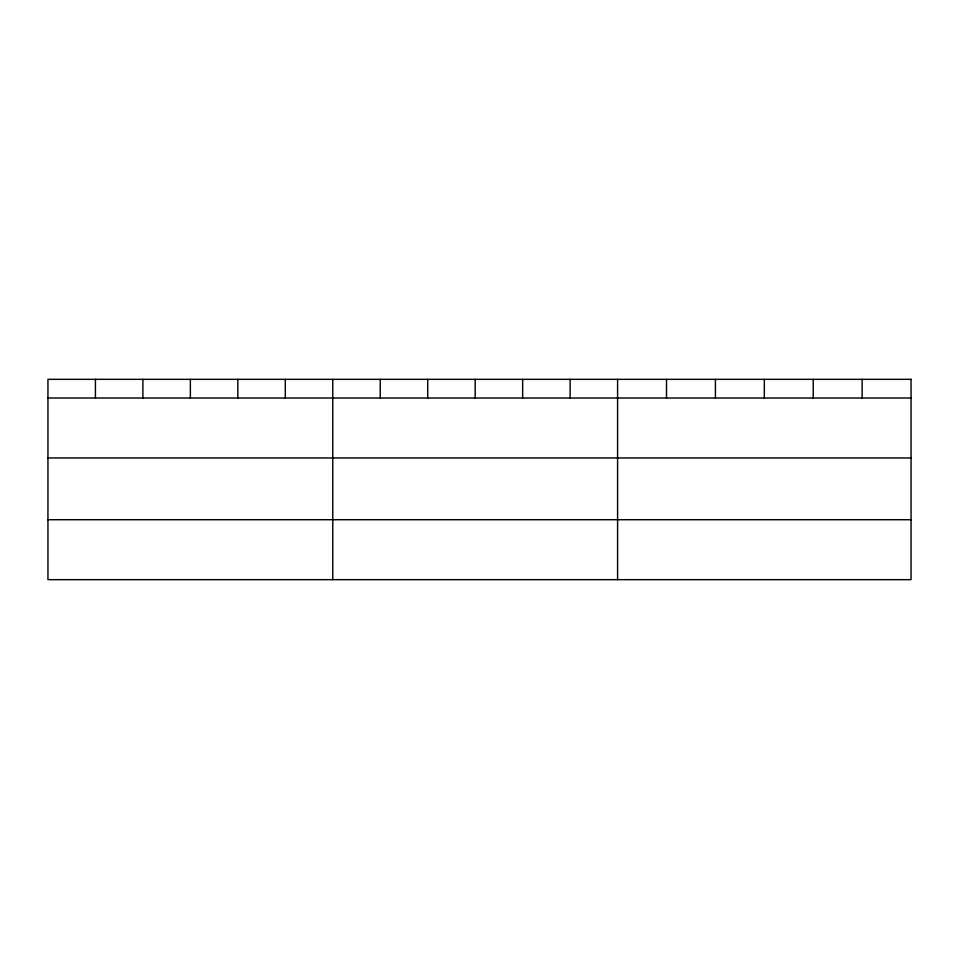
<?xml version="1.0" encoding="UTF-8"?>
<svg xmlns="http://www.w3.org/2000/svg" width="959" height="959" viewBox="0 0 959 959"><rect width="100%" height="100%" fill="white"/><g stroke="black" fill="none" stroke-linecap="round" stroke-linejoin="round"><path stroke-width="1.44" d="M47.95 398.009L911.05 398.009M47.95 457.958L911.05 457.958M47.95 519.718L911.05 519.718M862.141 379.332L862.141 398.009M813.232 379.332L813.232 398.009M764.323 379.332L764.323 398.009M715.414 379.332L715.414 398.009M666.505 379.332L666.505 398.009M617.596 379.332L617.596 579.668M570.125 379.332L570.125 398.009M522.655 379.332L522.655 398.009M475.184 379.332L475.184 398.009M427.714 379.332L427.714 398.009M380.243 379.332L380.243 398.009M332.773 379.332L332.773 579.668M285.303 379.332L285.303 398.009M237.832 379.332L237.832 398.009M190.362 379.332L190.362 398.009M142.891 379.332L142.891 398.009M95.42 379.332L95.42 398.009M911.05 379.332L47.95 379.332L47.95 579.668L911.05 579.668L911.05 379.332"/></g></svg>
